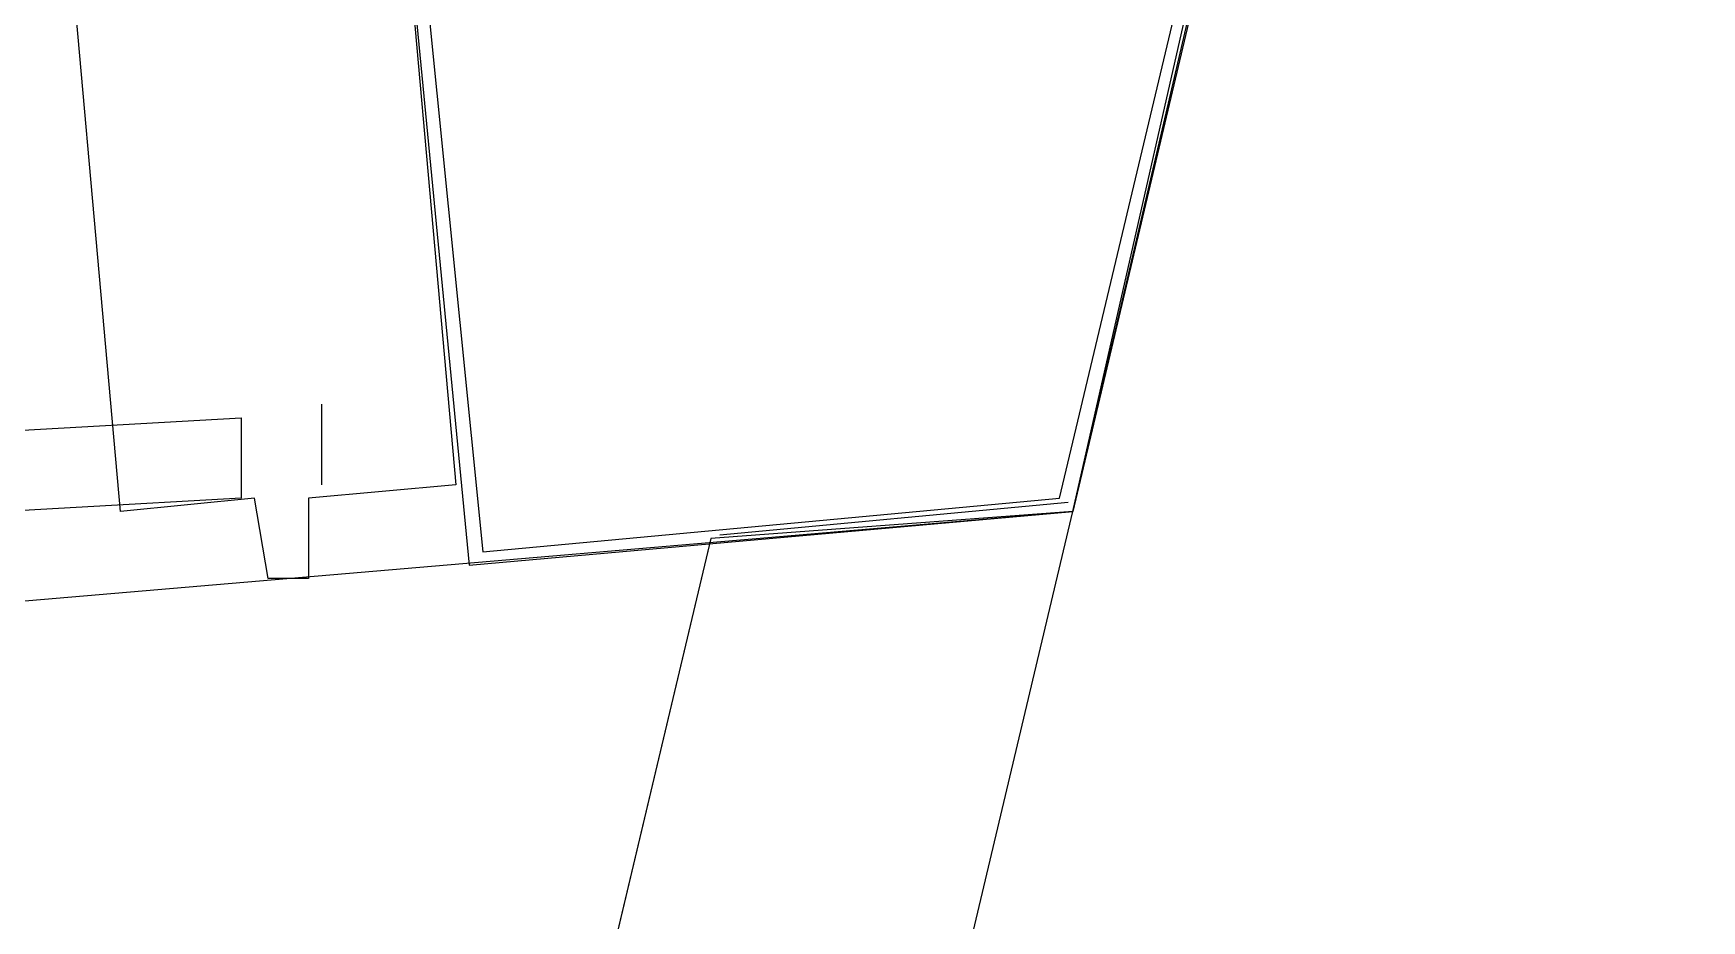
# Model space of a CAD drawing. Header units: feet. Extents: x -84 to 198, y -22 to 181.
# Drawn here: x 70.873 to 72.532, y 9.771 to 10.653 of the extents above; entities that cross this region are included whole.
import ezdxf

# ---------------------------------------------------------------- set-up
doc = ezdxf.new("R2010")
doc.units = ezdxf.units.FT
doc.layers.add('A-LINEA', color=7, linetype='CONTINUOUS')

msp = doc.modelspace()

# ---------------------------------------------------------------- linework, layer by layer
at = {"layer": 'A-LINEA'}
for p, q in [((73.6667, 17.6178), (71.9067, 10.1778)), ((71.16, 10.2044), (71.16, 10.2844)), ((71.5556, 10.1546), (71.9019, 10.1872)), ((71.5467, 10.1511), (71, 7.8444))]:
    msp.add_line(p, q, dxfattribs=at)
for points in [[(126.2667, 36.6311), (119.2267, 38.2978), (119.16, 37.9644), (109.12, 40.3378), (105.48, 24.9378), (96.3733, 27.2578), (96.2667, 26.7644), (92.6933, 27.6178), (92.1333, 25.2311), (89.6, 14.5378), (77.3867, 17.4311), (77.2267, 16.7778), (73.6667, 17.6178), (72.7067, 13.6044), (71.9067, 10.1778)], [(44.16, 11.5378), (46.88, 11.1378), (49.6133, 10.7911), (52.36, 10.4844), (55.1067, 10.2444), (57.8533, 10.0444), (60.6, 9.8978), (62.48, 9.8311), (64.3733, 9.8044), (66.2533, 9.8311), (68.1467, 9.9111), (70.0267, 10.0178), (71.9067, 10.1778)], [(71.2933, 10.2044), (71.1467, 10.1911), (71.1467, 10.1111), (71.1067, 10.1111), (71.0933, 10.1911), (70.96, 10.1778), (70.8933, 10.9244), (71.2267, 10.9511), (71.2933, 10.2044)], [(71.3067, 10.1244), (71.9067, 10.1778), (72.04, 10.7644), (71.2267, 10.9511), (71.3067, 10.1244)], [(71.32, 10.1378), (71.8933, 10.1911), (72.0267, 10.7511), (71.24, 10.9378), (71.32, 10.1378)], [(67.3067, 10.0578), (71.08, 10.2711), (71.08, 10.1911), (67.3067, 9.9778), (67.3067, 10.0578)], [(71.48, 8.3778), (71.9067, 10.1778), (71.5467, 10.1511), (71.04, 8.0178)]]:
    msp.add_lwpolyline(points, dxfattribs=at)

doc.saveas('drawing.dxf')
